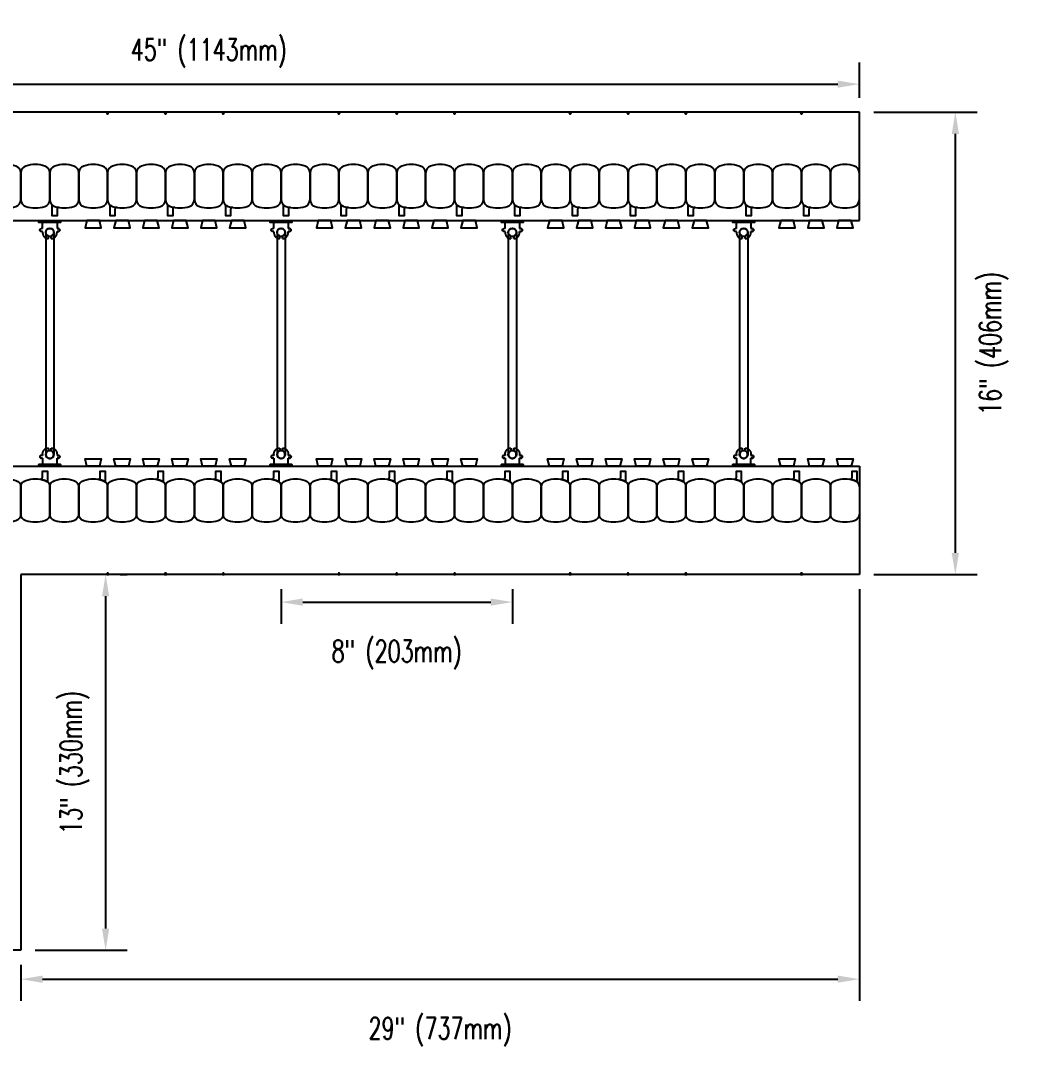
# Model space of a CAD drawing. Header units: inches. Extents: x 134.3 to 188.9, y 32.5 to 89.4.
# Drawn here: x 154.16 to 188.93, y 32.49 to 68.58 of the extents above; entities that cross this region are included whole.
import ezdxf

# ---------------------------------------------------------------- set-up
doc = ezdxf.new("R2010")
doc.units = ezdxf.units.IN
doc.header["$MEASUREMENT"] = 0
for name, color, linetype in [('line25', 2, 'Continuous'), ('LINE50', 5, 'Continuous'), ('LINE9', 9, 'Continuous'), ('TEXT', 4, 'Continuous')]:
    doc.layers.add(name, color=color, linetype=linetype)
doc.styles.add('DIM', font='romans.shx', dxfattribs={"width": 0.7})
doc.dimstyles.new('ext_8', dxfattribs={"dimscale": 8, "dimtxt": 0.09375, "dimasz": 0.09375, "dimexe": 0.09375, "dimexo": 0.0625, "dimgap": 0.0625, "dimtad": 1, "dimdec": 4, "dimzin": 3, "dimdsep": 46, "dimlunit": 4, "dimtxsty": 'DIM', "dimcen": 0.09, "dimdle": 0.09375, "dimclrt": 4, "dimadec": 0, "dimazin": 0, "dimtfac": 1, "dimtdec": 4, "dimtmove": 2, "dimatfit": 3, "dimfxl": 0, "dimfrac": 2, "dimtolj": 1, "dimtzin": 0, "dimarcsym": 0})

# ---------------------------------------------------------------- blocks, each defined once
blk = doc.blocks.new('*D12')
at = {"layer": 'Defpoints', "color": 0}
for p in [(183.162, 66.393), (138.162, 65.424), (183.162, 65.424)]:
    blk.add_point(p, dxfattribs=at)
at = {"layer": 'TEXT', "color": 0, "lineweight": -2}
for p, q in [((138.162, 65.924), (138.162, 67.143)), ((183.162, 65.924), (183.162, 67.143)), ((138.912, 66.393), (182.412, 66.393))]:
    blk.add_line(p, q, dxfattribs=at)
at = {"layer": 'TEXT', "color": 0}
for points in [[(138.912, 66.518), (138.912, 66.268), (138.162, 66.393)], [(182.412, 66.518), (182.412, 66.268), (183.162, 66.393)]]:
    blk.add_solid(points, dxfattribs=at)
at = {"layer": 'TEXT', "color": 4, "insert": (160.662, 67.465), "char_height": 0.75, "attachment_point": 5, "style": 'DIM'}
blk.add_mtext('\\A1;45" (1143mm)', dxfattribs=at)
blk = doc.blocks.new('*D13')
at = {"layer": 'Defpoints', "color": 0}
for p in [(163.162, 49.424), (171.162, 49.424), (171.162, 48.472)]:
    blk.add_point(p, dxfattribs=at)
at = {"layer": 'TEXT', "color": 0, "lineweight": -2}
for p, q in [((163.162, 48.924), (163.162, 47.722)), ((171.162, 48.924), (171.162, 47.722)), ((163.912, 48.472), (170.412, 48.472))]:
    blk.add_line(p, q, dxfattribs=at)
at = {"layer": 'TEXT', "color": 0}
for points in [[(163.912, 48.597), (163.912, 48.347), (163.162, 48.472)], [(170.412, 48.597), (170.412, 48.347), (171.162, 48.472)]]:
    blk.add_solid(points, dxfattribs=at)
at = {"layer": 'TEXT', "color": 4, "insert": (167.162, 46.65), "char_height": 0.75, "attachment_point": 5, "style": 'DIM'}
blk.add_mtext('\\A1;8" (203mm)', dxfattribs=at)
blk = doc.blocks.new('*D16')
at = {"layer": 'Defpoints', "color": 0}
for p in [(183.162, 65.424), (186.482, 65.424), (183.162, 49.424)]:
    blk.add_point(p, dxfattribs=at)
at = {"layer": 'TEXT', "color": 0, "lineweight": -2}
for p, q in [((183.662, 65.424), (187.232, 65.424)), ((186.482, 50.174), (186.482, 64.674)), ((183.662, 49.424), (187.232, 49.424))]:
    blk.add_line(p, q, dxfattribs=at)
at = {"layer": 'TEXT', "color": 0}
for points in [[(186.357, 64.674), (186.607, 64.674), (186.482, 65.424)], [(186.357, 50.174), (186.607, 50.174), (186.482, 49.424)]]:
    blk.add_solid(points, dxfattribs=at)
at = {"layer": 'TEXT', "color": 4, "insert": (187.812, 57.424), "char_height": 0.75, "attachment_point": 5, "rotation": 90, "style": 'DIM'}
blk.add_mtext('\\A1;16" (406mm)', dxfattribs=at)
blk = doc.blocks.new('Connector')
blk.add_point((0.271, 0))
at = {"layer": 'LINE9'}
for p, q in [((0, 0.375), (0, -0.375)), ((0.062, -0.375), (0.062, 0.375)), ((0.281, 0.25), (0.062, 0.25))]:
    blk.add_line(p, q, dxfattribs=at)
for points, weights in [([(0.007, 0.375), (0.004, 0.375), (0, 0.375)], [1, 0.972587069138, 0.950305488115]), ([(0.327, 0.343), (0.308, 0.343), (0.281, 0.317), (0.281, 0.297)], [1, 0.85355339, 0.85355339, 1]), ([(0.328, 0.343), (0.327, 0.343), (0.327, 0.343)], [1, 0.70710678, 1]), ([(0.375, 0.297), (0.375, 0.317), (0.348, 0.343), (0.329, 0.343)], [1, 0.85355339, 0.85355339, 1]), ([(0.406, 0.25), (0.546, 0.25), (0.619, 0.131)], [0.958404415409, 0.794674173519, 0.864651571113]), ([(0.619, 0.052), (0.612, 0.049), (0.604, 0.049)], [0.83615024178, 0.892081430621, 1]), ([(0.281, -0.297), (0.281, -0.317), (0.308, -0.343), (0.327, -0.343)], [1, 0.85355339, 0.85355339, 1]), ([(0.327, -0.343), (0.281, -0.343), (0.281, -0.297)], [1, 0.70710678, 1]), ([(0.329, -0.343), (0.348, -0.343), (0.375, -0.317), (0.375, -0.297)], [1, 0.85355339, 0.85355339, 1]), ([(0.375, -0.297), (0.375, -0.343), (0.329, -0.343)], [1, 0.70710678, 1]), ([(0.619, -0.131), (0.546, -0.25), (0.406, -0.25)], [0.864651574428, 0.794674169686, 0.958404415195]), ([(0.604, -0.049), (0.612, -0.049), (0.619, -0.052)], [1, 0.89208144177, 0.836150253337]), ([(0, -0.375), (0.004, -0.375), (0.007, -0.375)], [0.950305488115, 0.972587069138, 1])]:
    blk.add_rational_spline(points, weights, degree=2, dxfattribs=at)
for points, degree in [([(0, 0.375), (0.002, 0.375), (0.005, 0.375), (0.007, 0.375)], 3), ([(0.007, 0.375), (0.021, 0.375), (0.051, 0.375), (0.062, 0.375), (0.062, 0.375)], 3), ([(0.281, 0.25), (0.281, 0.297)], 1), ([(0.327, 0.343), (0.327, 0.343), (0.328, 0.343), (0.328, 0.343)], 3), ([(0.328, 0.343), (0.329, 0.343), (0.329, 0.343), (0.329, 0.343)], 3), ([(0.375, 0.25), (0.375, 0.297)], 1), ([(0.406, 0.25), (0.375, 0.25)], 1), ([(0.406, 0.25), (0.406, 0.25)], 1), ([(0.406, 0.25), (0.406, 0.25)], 1), ([(0.406, 0.25), (0.406, 0.25)], 1), ([(0.406, 0.25), (0.406, 0.25)], 1), ([(0.406, 0.25), (0.406, 0.25)], 1), ([(0.406, 0.25), (0.406, 0.25)], 1), ([(0.406, 0.25), (0.406, 0.25)], 1), ([(0.406, 0.25), (0.406, 0.25)], 1), ([(0.406, 0.25), (0.406, 0.25)], 1), ([(0.406, 0.25), (0.406, 0.25)], 1), ([(0.406, 0.25), (0.406, 0.25)], 1), ([(0.406, 0.25), (0.406, 0.25)], 1), ([(0.406, 0.25), (0.406, 0.25)], 1), ([(0.406, 0.25), (0.406, 0.25)], 1), ([(0.406, 0.25), (0.406, 0.25)], 1), ([(0.406, 0.25), (0.406, 0.25)], 1), ([(0.406, 0.25), (0.406, 0.25)], 1), ([(0.406, 0.25), (0.406, 0.25)], 1), ([(0.406, 0.25), (0.406, 0.25)], 1), ([(0.406, 0.25), (0.406, 0.25)], 1), ([(0.406, 0.25), (0.406, 0.25)], 1), ([(0.406, 0.25), (0.406, 0.25)], 1), ([(0.406, 0.25), (0.406, 0.25)], 1), ([(0.406, 0.25), (0.406, 0.25)], 1), ([(0.604, 0.049), (0.532, 0.049)], 1), ([(0.532, 0.049), (0.532, 0.049)], 1), ([(0.532, 0.049), (0.532, 0.049)], 1), ([(0.532, 0.049), (0.532, 0.049)], 1), ([(0.532, 0.049), (0.532, 0.049)], 1), ([(0.532, 0.049), (0.532, 0.049)], 1), ([(0.532, 0.049), (0.532, 0.049)], 1), ([(0.532, 0.049), (0.532, 0.049)], 1), ([(0.532, 0.049), (0.532, 0.049)], 1), ([(0.532, 0.049), (0.532, 0.049)], 1), ([(0.532, 0.049), (0.532, 0.049)], 1), ([(0.604, 0.049), (0.609, 0.049), (0.614, 0.05), (0.619, 0.052)], 3), ([(0.604, 0.049), (0.604, 0.049)], 1), ([(0.604, 0.049), (0.604, 0.049)], 1), ([(0.604, 0.049), (0.604, 0.049)], 1), ([(0.604, 0.049), (0.604, 0.049)], 1), ([(0.619, 0.131), (0.619, 0.052)], 1), ([(0.619, 0.131), (0.619, 0.131)], 1), ([(0.619, 0.131), (0.619, 0.131)], 1), ([(0.619, 0.131), (0.619, 0.131)], 1), ([(0.619, 0.131), (0.619, 0.131)], 1), ([(0.062, -0.25), (0.281, -0.25)], 1), ([(0.281, -0.297), (0.281, -0.25)], 1), ([(0.281, -0.25), (0.281, -0.297)], 1), ([(0.328, -0.343), (0.328, -0.343), (0.327, -0.343), (0.327, -0.343)], 3), ([(0.329, -0.343), (0.329, -0.343), (0.329, -0.343), (0.328, -0.343)], 3), ([(0.375, -0.25), (0.375, -0.297)], 1), ([(0.375, -0.297), (0.375, -0.25)], 1), ([(0.406, -0.25), (0.375, -0.25)], 1), ([(0.406, -0.25), (0.406, -0.25)], 1), ([(0.406, -0.25), (0.406, -0.25)], 1), ([(0.406, -0.25), (0.406, -0.25)], 1), ([(0.406, -0.25), (0.406, -0.25)], 1), ([(0.406, -0.25), (0.406, -0.25)], 1), ([(0.406, -0.25), (0.406, -0.25)], 1), ([(0.406, -0.25), (0.406, -0.25)], 1), ([(0.406, -0.25), (0.406, -0.25)], 1), ([(0.406, -0.25), (0.406, -0.25)], 1), ([(0.406, -0.25), (0.406, -0.25)], 1), ([(0.406, -0.25), (0.406, -0.25)], 1), ([(0.532, -0.049), (0.604, -0.049)], 1), ([(0.604, -0.049), (0.58, -0.049), (0.556, -0.049), (0.532, -0.049)], 3), ([(0.532, -0.049), (0.532, -0.049)], 1), ([(0.532, -0.049), (0.532, -0.049)], 1), ([(0.532, -0.049), (0.532, -0.049)], 1), ([(0.532, -0.049), (0.532, -0.049)], 1), ([(0.619, -0.052), (0.614, -0.05), (0.609, -0.049), (0.604, -0.049)], 3), ([(0.604, -0.049), (0.604, -0.049)], 1), ([(0.604, -0.049), (0.604, -0.049)], 1), ([(0.604, -0.049), (0.604, -0.049)], 1), ([(0.604, -0.049), (0.604, -0.049)], 1), ([(0.604, -0.049), (0.604, -0.049)], 1), ([(0.604, -0.049), (0.604, -0.049)], 1), ([(0.604, -0.049), (0.604, -0.049)], 1), ([(0.604, -0.049), (0.604, -0.049)], 1), ([(0.619, -0.052), (0.619, -0.131)], 1), ([(0.619, -0.131), (0.619, -0.131)], 1), ([(0.619, -0.131), (0.619, -0.131)], 1), ([(0.619, -0.131), (0.619, -0.131)], 1), ([(0.619, -0.131), (0.619, -0.131)], 1), ([(0.007, -0.375), (0.005, -0.375), (0.002, -0.375), (0, -0.375)], 3), ([(0.062, -0.375), (0.062, -0.375), (0.051, -0.375), (0.021, -0.375), (0.007, -0.375)], 3)]:
    blk.add_open_spline(points, degree=degree, dxfattribs=at)
for points, weights, knots in [([(0.062, 0.375), (0.062, 0.375), (0.046, 0.375), (0.03, 0.375), (0.007, 0.375)], [0.868718858569, 0.861102746415, 1, 0.861102734288, 0.868718859898], [0, 0, 0, 0.5, 0.5, 1, 1, 1]), ([(0.532, 0.049), (0.472, 0.203), (0.333, 0.113), (0.157, 0), (0.333, -0.113), (0.472, -0.203), (0.532, -0.049)], [0.899508922286, 0.599718215298, 1, 0.54226024, 1, 0.599718224335, 0.899508908749], [0, 0, 0, 0.318112, 0.318112, 0.681888, 0.681888, 1, 1, 1]), ([(0.007, -0.375), (0.03, -0.375), (0.046, -0.375), (0.062, -0.375), (0.062, -0.375)], [0.868718859319, 0.861102739573, 1, 0.861102742958, 0.868718858948], [0, 0, 0, 0.5, 0.5, 1, 1, 1])]:
    blk.add_rational_spline(points, weights, degree=2, knots=knots, dxfattribs=at)
blk = doc.blocks.new('WEB_CENTRE_TOP_8')
for p, q in [((-0.141, 7.688), (-0.141, 0)), ((0.141, 7.688), (0.141, 0))]:
    blk.add_line(p, q)
for centre in [(0, 7.688), (0, 0)]:
    blk.add_circle(centre, 0.141)
blk = doc.blocks.new('*D43')
at = {"layer": 'Defpoints', "color": 0}
for p in [(157.093, 49.424), (154.162, 36.424), (157.093, 36.424)]:
    blk.add_point(p, dxfattribs=at)
at = {"layer": 'TEXT', "color": 0, "lineweight": -2}
for p, q in [((157.593, 49.424), (157.843, 49.424)), ((157.093, 48.674), (157.093, 37.174)), ((154.662, 36.424), (157.843, 36.424))]:
    blk.add_line(p, q, dxfattribs=at)
at = {"layer": 'TEXT', "color": 0}
for points in [[(156.968, 48.674), (157.218, 48.674), (157.093, 49.424)], [(156.968, 37.174), (157.218, 37.174), (157.093, 36.424)]]:
    blk.add_solid(points, dxfattribs=at)
at = {"layer": 'TEXT', "color": 4, "insert": (156.022, 42.924), "char_height": 0.75, "attachment_point": 5, "rotation": 90, "style": 'DIM'}
blk.add_mtext('\\A1;13" (330mm)', dxfattribs=at)
blk = doc.blocks.new('*D44')
at = {"layer": 'Defpoints', "color": 0}
for p in [(183.162, 49.424), (154.162, 36.424), (183.162, 35.426)]:
    blk.add_point(p, dxfattribs=at)
at = {"layer": 'TEXT', "color": 0, "lineweight": -2}
for p, q in [((183.162, 48.924), (183.162, 34.676)), ((154.162, 35.924), (154.162, 34.676)), ((154.912, 35.426), (182.412, 35.426))]:
    blk.add_line(p, q, dxfattribs=at)
at = {"layer": 'TEXT', "color": 0}
for points in [[(154.912, 35.551), (154.912, 35.301), (154.162, 35.426)], [(182.412, 35.551), (182.412, 35.301), (183.162, 35.426)]]:
    blk.add_solid(points, dxfattribs=at)
at = {"layer": 'TEXT', "color": 4, "insert": (168.662, 33.605), "char_height": 0.75, "attachment_point": 5, "style": 'DIM'}
blk.add_mtext('\\A1;29" (737mm)', dxfattribs=at)

msp = doc.modelspace()

# ---------------------------------------------------------------- linework, layer by layer
at = {"layer": 'line25'}
for p, q in [((145.69326, 61.67431), (183.1621, 61.67431)), ((151.6621, 53.17431), (183.1621, 53.17431))]:
    msp.add_line(p, q, dxfattribs=at)
for points in [[(156.44326, 61.67431), (156.38093, 61.42431), (156.94326, 61.42431), (156.88093, 61.67431)], [(157.44326, 61.67431), (157.38093, 61.42431), (157.94326, 61.42431), (157.88093, 61.67431)], [(158.44326, 61.67431), (158.38093, 61.42431), (158.94326, 61.42431), (158.88093, 61.67431)], [(159.44326, 61.67431), (159.38093, 61.42431), (159.94326, 61.42431), (159.88093, 61.67431)], [(160.44326, 61.67431), (160.38093, 61.42431), (160.94326, 61.42431), (160.88093, 61.67431)], [(161.44326, 61.67431), (161.38093, 61.42431), (161.94326, 61.42431), (161.88093, 61.67431)], [(164.44326, 61.67431), (164.38093, 61.42431), (164.94326, 61.42431), (164.88093, 61.67431)], [(165.44326, 61.67431), (165.38093, 61.42431), (165.94326, 61.42431), (165.88093, 61.67431)], [(166.44326, 61.67431), (166.38093, 61.42431), (166.94326, 61.42431), (166.88093, 61.67431)], [(167.44326, 61.67431), (167.38093, 61.42431), (167.94326, 61.42431), (167.88093, 61.67431)], [(168.44326, 61.67431), (168.38093, 61.42431), (168.94326, 61.42431), (168.88093, 61.67431)], [(169.44326, 61.67431), (169.38093, 61.42431), (169.94326, 61.42431), (169.88093, 61.67431)], [(172.44326, 61.67431), (172.38093, 61.42431), (172.94326, 61.42431), (172.88093, 61.67431)], [(173.44326, 61.67431), (173.38093, 61.42431), (173.94326, 61.42431), (173.88093, 61.67431)], [(174.44326, 61.67431), (174.38093, 61.42431), (174.94326, 61.42431), (174.88093, 61.67431)], [(175.44326, 61.67431), (175.38093, 61.42431), (175.94326, 61.42431), (175.88093, 61.67431)], [(176.44326, 61.67431), (176.38093, 61.42431), (176.94326, 61.42431), (176.88093, 61.67431)], [(177.44326, 61.67431), (177.38093, 61.42431), (177.94326, 61.42431), (177.88093, 61.67431)], [(180.44326, 61.67431), (180.38093, 61.42431), (180.94326, 61.42431), (180.88093, 61.67431)], [(181.44326, 61.67431), (181.38093, 61.42431), (181.94326, 61.42431), (181.88093, 61.67431)], [(182.44326, 61.67431), (182.38093, 61.42431), (182.94326, 61.42431), (182.88093, 61.67431)], [(156.44326, 53.17431), (156.38093, 53.42431), (156.94326, 53.42431), (156.88093, 53.17431)], [(157.44326, 53.17431), (157.38093, 53.42431), (157.94326, 53.42431), (157.88093, 53.17431)], [(158.44326, 53.17431), (158.38093, 53.42431), (158.94326, 53.42431), (158.88093, 53.17431)], [(159.44326, 53.17431), (159.38093, 53.42431), (159.94326, 53.42431), (159.88093, 53.17431)], [(160.44326, 53.17431), (160.38093, 53.42431), (160.94326, 53.42431), (160.88093, 53.17431)], [(161.44326, 53.17431), (161.38093, 53.42431), (161.94326, 53.42431), (161.88093, 53.17431)], [(164.44326, 53.17431), (164.38093, 53.42431), (164.94326, 53.42431), (164.88093, 53.17431)], [(165.44326, 53.17431), (165.38093, 53.42431), (165.94326, 53.42431), (165.88093, 53.17431)], [(166.44326, 53.17431), (166.38093, 53.42431), (166.94326, 53.42431), (166.88093, 53.17431)], [(167.44326, 53.17431), (167.38093, 53.42431), (167.94326, 53.42431), (167.88093, 53.17431)], [(168.44326, 53.17431), (168.38093, 53.42431), (168.94326, 53.42431), (168.88093, 53.17431)], [(169.44326, 53.17431), (169.38093, 53.42431), (169.94326, 53.42431), (169.88093, 53.17431)], [(172.44326, 53.17431), (172.38093, 53.42431), (172.94326, 53.42431), (172.88093, 53.17431)], [(173.44326, 53.17431), (173.38093, 53.42431), (173.94326, 53.42431), (173.88093, 53.17431)], [(174.44326, 53.17431), (174.38093, 53.42431), (174.94326, 53.42431), (174.88093, 53.17431)], [(175.44326, 53.17431), (175.38093, 53.42431), (175.94326, 53.42431), (175.88093, 53.17431)], [(176.44326, 53.17431), (176.38093, 53.42431), (176.94326, 53.42431), (176.88093, 53.17431)], [(177.44326, 53.17431), (177.38093, 53.42431), (177.94326, 53.42431), (177.88093, 53.17431)], [(180.44326, 53.17431), (180.38093, 53.42431), (180.94326, 53.42431), (180.88093, 53.17431)], [(181.44326, 53.17431), (181.38093, 53.42431), (181.94326, 53.42431), (181.88093, 53.17431)], [(182.44326, 53.17431), (182.38093, 53.42431), (182.94326, 53.42431), (182.88093, 53.17431)]]:
    msp.add_lwpolyline(points, close=True, dxfattribs=at)
at = {"layer": 'LINE50'}
for p, q in [((183.1621, 65.42431), (138.1621, 65.42431)), ((183.1621, 61.67431), (183.1621, 65.42431)), ((183.1621, 53.17431), (183.1621, 49.42431)), ((183.1621, 49.42431), (154.1621, 49.42431)), ((154.1621, 49.42431), (154.1621, 36.42431)), ((154.1621, 36.42431), (150.4121, 36.42431))]:
    msp.add_line(p, q, dxfattribs=at)
at = {"layer": 'LINE9'}
for points in [[(157.19335, 65.42431), (157.1621, 65.35982), (157.13085, 65.42431)], [(159.19335, 65.42431), (159.1621, 65.35982), (159.13085, 65.42431)], [(161.19335, 65.42431), (161.1621, 65.35982), (161.13085, 65.42431)], [(165.19335, 65.42431), (165.1621, 65.35982), (165.13085, 65.42431)], [(167.19335, 65.42431), (167.1621, 65.35982), (167.13085, 65.42431)], [(169.19335, 65.42431), (169.1621, 65.35982), (169.13085, 65.42431)], [(173.19335, 65.42431), (173.1621, 65.35982), (173.13085, 65.42431)], [(175.19335, 65.42431), (175.1621, 65.35982), (175.13085, 65.42431)], [(177.19335, 65.42431), (177.1621, 65.35982), (177.13085, 65.42431)], [(181.19335, 65.42431), (181.1621, 65.35982), (181.13085, 65.42431)], [(157.19335, 49.42431), (157.1621, 49.48879), (157.13085, 49.42431)], [(159.19335, 49.42431), (159.1621, 49.48879), (159.13085, 49.42431)], [(161.19335, 49.42431), (161.1621, 49.48879), (161.13085, 49.42431)], [(165.19335, 49.42431), (165.1621, 49.48879), (165.13085, 49.42431)], [(167.19335, 49.42431), (167.1621, 49.48879), (167.13085, 49.42431)], [(169.19335, 49.42431), (169.1621, 49.48879), (169.13085, 49.42431)], [(173.19335, 49.42431), (173.1621, 49.48879), (173.13085, 49.42431)], [(175.19335, 49.42431), (175.1621, 49.48879), (175.13085, 49.42431)], [(177.19335, 49.42431), (177.1621, 49.48879), (177.13085, 49.42431)], [(181.19335, 49.42431), (181.1621, 49.48879), (181.13085, 49.42431)]]:
    msp.add_lwpolyline(points, close=True, dxfattribs=at)
for points in [[(153.33517, 62.16335, 0.15767078), (153.98902, 62.16335, 0.32530463), (154.1621, 62.40122), (154.1621, 63.32239, 0.32530463), (153.98902, 63.56026, 0.15767078), (153.33517, 63.56026, 0.32530463), (153.1621, 63.32239), (153.1621, 62.40122, 0.32530463)], [(154.33517, 62.16335, 0.15767078), (154.98902, 62.16335, 0.32530463), (155.1621, 62.40122), (155.1621, 63.32239, 0.32530463), (154.98902, 63.56026, 0.15767078), (154.33517, 63.56026, 0.32530463), (154.1621, 63.32239), (154.1621, 62.40122, 0.32530463)], [(155.33517, 62.16335, 0.15767078), (155.98902, 62.16335, 0.32530463), (156.1621, 62.40122), (156.1621, 63.32239, 0.32530463), (155.98902, 63.56026, 0.15767078), (155.33517, 63.56026, 0.32530463), (155.1621, 63.32239), (155.1621, 62.40122, 0.32530463)], [(156.33517, 62.16335, 0.15767078), (156.98902, 62.16335, 0.32530463), (157.1621, 62.40122), (157.1621, 63.32239, 0.32530463), (156.98902, 63.56026, 0.15767078), (156.33517, 63.56026, 0.32530463), (156.1621, 63.32239), (156.1621, 62.40122, 0.32530463)], [(157.33517, 62.16335, 0.15767078), (157.98902, 62.16335, 0.32530463), (158.1621, 62.40122), (158.1621, 63.32239, 0.32530463), (157.98902, 63.56026, 0.15767078), (157.33517, 63.56026, 0.32530463), (157.1621, 63.32239), (157.1621, 62.40122, 0.32530463)], [(158.33517, 62.16335, 0.15767078), (158.98902, 62.16335, 0.32530463), (159.1621, 62.40122), (159.1621, 63.32239, 0.32530463), (158.98902, 63.56026, 0.15767078), (158.33517, 63.56026, 0.32530463), (158.1621, 63.32239), (158.1621, 62.40122, 0.32530463)], [(159.33517, 62.16335, 0.15767078), (159.98902, 62.16335, 0.32530463), (160.1621, 62.40122), (160.1621, 63.32239, 0.32530463), (159.98902, 63.56026, 0.15767078), (159.33517, 63.56026, 0.32530463), (159.1621, 63.32239), (159.1621, 62.40122, 0.32530463)], [(160.33517, 62.16335, 0.15767078), (160.98902, 62.16335, 0.32530463), (161.1621, 62.40122), (161.1621, 63.32239, 0.32530463), (160.98902, 63.56026, 0.15767078), (160.33517, 63.56026, 0.32530463), (160.1621, 63.32239), (160.1621, 62.40122, 0.32530463)], [(161.33517, 62.16335, 0.15767078), (161.98902, 62.16335, 0.32530463), (162.1621, 62.40122), (162.1621, 63.32239, 0.32530463), (161.98902, 63.56026, 0.15767078), (161.33517, 63.56026, 0.32530463), (161.1621, 63.32239), (161.1621, 62.40122, 0.32530463)], [(162.33517, 62.16335, 0.15767078), (162.98902, 62.16335, 0.32530463), (163.1621, 62.40122), (163.1621, 63.32239, 0.32530463), (162.98902, 63.56026, 0.15767078), (162.33517, 63.56026, 0.32530463), (162.1621, 63.32239), (162.1621, 62.40122, 0.32530463)], [(163.33517, 62.16335, 0.15767078), (163.98902, 62.16335, 0.32530463), (164.1621, 62.40122), (164.1621, 63.32239, 0.32530463), (163.98902, 63.56026, 0.15767078), (163.33517, 63.56026, 0.32530463), (163.1621, 63.32239), (163.1621, 62.40122, 0.32530463)], [(164.33517, 62.16335, 0.15767078), (164.98902, 62.16335, 0.32530463), (165.1621, 62.40122), (165.1621, 63.32239, 0.32530463), (164.98902, 63.56026, 0.15767078), (164.33517, 63.56026, 0.32530463), (164.1621, 63.32239), (164.1621, 62.40122, 0.32530463)], [(165.33517, 62.16335, 0.15767078), (165.98902, 62.16335, 0.32530463), (166.1621, 62.40122), (166.1621, 63.32239, 0.32530463), (165.98902, 63.56026, 0.15767078), (165.33517, 63.56026, 0.32530463), (165.1621, 63.32239), (165.1621, 62.40122, 0.32530463)], [(166.33517, 62.16335, 0.15767078), (166.98902, 62.16335, 0.32530463), (167.1621, 62.40122), (167.1621, 63.32239, 0.32530463), (166.98902, 63.56026, 0.15767078), (166.33517, 63.56026, 0.32530463), (166.1621, 63.32239), (166.1621, 62.40122, 0.32530463)], [(167.33517, 62.16335, 0.15767078), (167.98902, 62.16335, 0.32530463), (168.1621, 62.40122), (168.1621, 63.32239, 0.32530463), (167.98902, 63.56026, 0.15767078), (167.33517, 63.56026, 0.32530463), (167.1621, 63.32239), (167.1621, 62.40122, 0.32530463)], [(168.33517, 62.16335, 0.15767078), (168.98902, 62.16335, 0.32530463), (169.1621, 62.40122), (169.1621, 63.32239, 0.32530463), (168.98902, 63.56026, 0.15767078), (168.33517, 63.56026, 0.32530463), (168.1621, 63.32239), (168.1621, 62.40122, 0.32530463)], [(169.33517, 62.16335, 0.15767078), (169.98902, 62.16335, 0.32530463), (170.1621, 62.40122), (170.1621, 63.32239, 0.32530463), (169.98902, 63.56026, 0.15767078), (169.33517, 63.56026, 0.32530463), (169.1621, 63.32239), (169.1621, 62.40122, 0.32530463)], [(170.33517, 62.16335, 0.15767078), (170.98902, 62.16335, 0.32530463), (171.1621, 62.40122), (171.1621, 63.32239, 0.32530463), (170.98902, 63.56026, 0.15767078), (170.33517, 63.56026, 0.32530463), (170.1621, 63.32239), (170.1621, 62.40122, 0.32530463)], [(171.33517, 62.16335, 0.15767078), (171.98902, 62.16335, 0.32530463), (172.1621, 62.40122), (172.1621, 63.32239, 0.32530463), (171.98902, 63.56026, 0.15767078), (171.33517, 63.56026, 0.32530463), (171.1621, 63.32239), (171.1621, 62.40122, 0.32530463)], [(172.33517, 62.16335, 0.15767078), (172.98902, 62.16335, 0.32530463), (173.1621, 62.40122), (173.1621, 63.32239, 0.32530463), (172.98902, 63.56026, 0.15767078), (172.33517, 63.56026, 0.32530463), (172.1621, 63.32239), (172.1621, 62.40122, 0.32530463)], [(173.33517, 62.16335, 0.15767078), (173.98902, 62.16335, 0.32530463), (174.1621, 62.40122), (174.1621, 63.32239, 0.32530463), (173.98902, 63.56026, 0.15767078), (173.33517, 63.56026, 0.32530463), (173.1621, 63.32239), (173.1621, 62.40122, 0.32530463)], [(174.33517, 62.16335, 0.15767078), (174.98902, 62.16335, 0.32530463), (175.1621, 62.40122), (175.1621, 63.32239, 0.32530463), (174.98902, 63.56026, 0.15767078), (174.33517, 63.56026, 0.32530463), (174.1621, 63.32239), (174.1621, 62.40122, 0.32530463)], [(175.33517, 62.16335, 0.15767078), (175.98902, 62.16335, 0.32530463), (176.1621, 62.40122), (176.1621, 63.32239, 0.32530463), (175.98902, 63.56026, 0.15767078), (175.33517, 63.56026, 0.32530463), (175.1621, 63.32239), (175.1621, 62.40122, 0.32530463)], [(176.33517, 62.16335, 0.15767078), (176.98902, 62.16335, 0.32530463), (177.1621, 62.40122), (177.1621, 63.32239, 0.32530463), (176.98902, 63.56026, 0.15767078), (176.33517, 63.56026, 0.32530463), (176.1621, 63.32239), (176.1621, 62.40122, 0.32530463)], [(177.33517, 62.16335, 0.15767078), (177.98902, 62.16335, 0.32530463), (178.1621, 62.40122), (178.1621, 63.32239, 0.32530463), (177.98902, 63.56026, 0.15767078), (177.33517, 63.56026, 0.32530463), (177.1621, 63.32239), (177.1621, 62.40122, 0.32530463)], [(178.33517, 62.16335, 0.15767078), (178.98902, 62.16335, 0.32530463), (179.1621, 62.40122), (179.1621, 63.32239, 0.32530463), (178.98902, 63.56026, 0.15767078), (178.33517, 63.56026, 0.32530463), (178.1621, 63.32239), (178.1621, 62.40122, 0.32530463)], [(179.33517, 62.16335, 0.15767078), (179.98902, 62.16335, 0.32530463), (180.1621, 62.40122), (180.1621, 63.32239, 0.32530463), (179.98902, 63.56026, 0.15767078), (179.33517, 63.56026, 0.32530463), (179.1621, 63.32239), (179.1621, 62.40122, 0.32530463)], [(180.33517, 62.16335, 0.15767078), (180.98902, 62.16335, 0.32530463), (181.1621, 62.40122), (181.1621, 63.32239, 0.32530463), (180.98902, 63.56026, 0.15767078), (180.33517, 63.56026, 0.32530463), (180.1621, 63.32239), (180.1621, 62.40122, 0.32530463)], [(181.33517, 62.16335, 0.15767078), (181.98902, 62.16335, 0.32530463), (182.1621, 62.40122), (182.1621, 63.32239, 0.32530463), (181.98902, 63.56026, 0.15767078), (181.33517, 63.56026, 0.32530463), (181.1621, 63.32239), (181.1621, 62.40122, 0.32530463)], [(182.33517, 62.16335, 0.15767078), (182.98902, 62.16335, 0.32530463), (183.1621, 62.40122), (183.1621, 63.32239, 0.32530463), (182.98902, 63.56026, 0.15767078), (182.33517, 63.56026, 0.32530463), (182.1621, 63.32239), (182.1621, 62.40122, 0.32530463)], [(155.33517, 62.16335, 0.0372667), (155.48887, 62.12602, 0.46303561), (155.41618, 62.06436), (155.41618, 61.84276), (155.24535, 61.84276), (155.24535, 62.18885, 0.18900236), (155.2287, 62.23133, 0.12840736)], [(157.33517, 62.16335, 0.0372667), (157.48887, 62.12602, 0.46303561), (157.41618, 62.06436), (157.41618, 61.84276), (157.24535, 61.84276), (157.24535, 62.18885, 0.18900236), (157.2287, 62.23133, 0.12840736)], [(159.33517, 62.16335, 0.0372667), (159.48887, 62.12602, 0.46303561), (159.41618, 62.06436), (159.41618, 61.84276), (159.24535, 61.84276), (159.24535, 62.18885, 0.18900236), (159.2287, 62.23133, 0.12840736)], [(161.33517, 62.16335, 0.0372667), (161.48887, 62.12602, 0.46303561), (161.41618, 62.06436), (161.41618, 61.84276), (161.24535, 61.84276), (161.24535, 62.18885, 0.18900236), (161.2287, 62.23133, 0.12840736)], [(163.33517, 62.16335, 0.0372667), (163.48887, 62.12602, 0.46303561), (163.41618, 62.06436), (163.41618, 61.84276), (163.24535, 61.84276), (163.24535, 62.18885, 0.18900236), (163.2287, 62.23133, 0.12840736)], [(165.33517, 62.16335, 0.0372667), (165.48887, 62.12602, 0.46303561), (165.41618, 62.06436), (165.41618, 61.84276), (165.24535, 61.84276), (165.24535, 62.18885, 0.18900236), (165.2287, 62.23133, 0.12840736)], [(167.33517, 62.16335, 0.0372667), (167.48887, 62.12602, 0.46303561), (167.41618, 62.06436), (167.41618, 61.84276), (167.24535, 61.84276), (167.24535, 62.18885, 0.18900236), (167.2287, 62.23133, 0.12840736)], [(169.33517, 62.16335, 0.0372667), (169.48887, 62.12602, 0.46303561), (169.41618, 62.06436), (169.41618, 61.84276), (169.24535, 61.84276), (169.24535, 62.18885, 0.18900236), (169.2287, 62.23133, 0.12840736)], [(171.33517, 62.16335, 0.0372667), (171.48887, 62.12602, 0.46303561), (171.41618, 62.06436), (171.41618, 61.84276), (171.24535, 61.84276), (171.24535, 62.18885, 0.18900236), (171.2287, 62.23133, 0.12840736)], [(173.33517, 62.16335, 0.0372667), (173.48887, 62.12602, 0.46303561), (173.41618, 62.06436), (173.41618, 61.84276), (173.24535, 61.84276), (173.24535, 62.18885, 0.18900236), (173.2287, 62.23133, 0.12840736)], [(175.33517, 62.16335, 0.0372667), (175.48887, 62.12602, 0.46303561), (175.41618, 62.06436), (175.41618, 61.84276), (175.24535, 61.84276), (175.24535, 62.18885, 0.18900236), (175.2287, 62.23133, 0.12840736)], [(177.33517, 62.16335, 0.0372667), (177.48887, 62.12602, 0.46303561), (177.41618, 62.06436), (177.41618, 61.84276), (177.24535, 61.84276), (177.24535, 62.18885, 0.18900236), (177.2287, 62.23133, 0.12840736)], [(179.33517, 62.16335, 0.0372667), (179.48887, 62.12602, 0.46303561), (179.41618, 62.06436), (179.41618, 61.84276), (179.24535, 61.84276), (179.24535, 62.18885, 0.18900236), (179.2287, 62.23133, 0.12840736)], [(181.33517, 62.16335, 0.0372667), (181.48887, 62.12602, 0.46303561), (181.41618, 62.06436), (181.41618, 61.84276), (181.24535, 61.84276), (181.24535, 62.18885, 0.18900236), (181.2287, 62.23133, 0.12840736)], [(153.33517, 52.68526, -0.15767078), (153.98902, 52.68526, -0.32530463), (154.1621, 52.44739), (154.1621, 51.52622, -0.32530463), (153.98902, 51.28835, -0.15767078), (153.33517, 51.28835, -0.32530463), (153.1621, 51.52622), (153.1621, 52.44739, -0.32530463)], [(154.33517, 52.68526, -0.15767078), (154.98902, 52.68526, -0.32530463), (155.1621, 52.44739), (155.1621, 51.52622, -0.32530463), (154.98902, 51.28835, -0.15767078), (154.33517, 51.28835, -0.32530463), (154.1621, 51.52622), (154.1621, 52.44739, -0.32530463)], [(154.98902, 52.68526, 0.0372667), (154.83533, 52.72259, 0.46303561), (154.90801, 52.78425), (154.90801, 53.00585), (155.07885, 53.00585), (155.07885, 52.65976, 0.18900236), (155.0955, 52.61728, 0.12840736)], [(154.98902, 52.68526, 0.0372667), (154.83533, 52.72259, 0.46303561), (154.90801, 52.78425), (154.90801, 53.00585), (155.07885, 53.00585), (155.07885, 52.65976, 0.18900236), (155.0955, 52.61728, 0.12840736)], [(155.33517, 52.68526, -0.15767078), (155.98902, 52.68526, -0.32530463), (156.1621, 52.44739), (156.1621, 51.52622, -0.32530463), (155.98902, 51.28835, -0.15767078), (155.33517, 51.28835, -0.32530463), (155.1621, 51.52622), (155.1621, 52.44739, -0.32530463)], [(156.33517, 52.68526, -0.15767078), (156.98902, 52.68526, -0.32530463), (157.1621, 52.44739), (157.1621, 51.52622, -0.32530463), (156.98902, 51.28835, -0.15767078), (156.33517, 51.28835, -0.32530463), (156.1621, 51.52622), (156.1621, 52.44739, -0.32530463)], [(156.98902, 52.68526, 0.0372667), (156.83533, 52.72259, 0.46303561), (156.90801, 52.78425), (156.90801, 53.00585), (157.07885, 53.00585), (157.07885, 52.65976, 0.18900236), (157.0955, 52.61728, 0.12840736)], [(157.33517, 52.68526, -0.15767078), (157.98902, 52.68526, -0.32530463), (158.1621, 52.44739), (158.1621, 51.52622, -0.32530463), (157.98902, 51.28835, -0.15767078), (157.33517, 51.28835, -0.32530463), (157.1621, 51.52622), (157.1621, 52.44739, -0.32530463)], [(158.33517, 52.68526, -0.15767078), (158.98902, 52.68526, -0.32530463), (159.1621, 52.44739), (159.1621, 51.52622, -0.32530463), (158.98902, 51.28835, -0.15767078), (158.33517, 51.28835, -0.32530463), (158.1621, 51.52622), (158.1621, 52.44739, -0.32530463)], [(158.98902, 52.68526, 0.0372667), (158.83533, 52.72259, 0.46303561), (158.90801, 52.78425), (158.90801, 53.00585), (159.07885, 53.00585), (159.07885, 52.65976, 0.18900236), (159.0955, 52.61728, 0.12840736)], [(159.33517, 52.68526, -0.15767078), (159.98902, 52.68526, -0.32530463), (160.1621, 52.44739), (160.1621, 51.52622, -0.32530463), (159.98902, 51.28835, -0.15767078), (159.33517, 51.28835, -0.32530463), (159.1621, 51.52622), (159.1621, 52.44739, -0.32530463)], [(160.33517, 52.68526, -0.15767078), (160.98902, 52.68526, -0.32530463), (161.1621, 52.44739), (161.1621, 51.52622, -0.32530463), (160.98902, 51.28835, -0.15767078), (160.33517, 51.28835, -0.32530463), (160.1621, 51.52622), (160.1621, 52.44739, -0.32530463)], [(160.98902, 52.68526, 0.0372667), (160.83533, 52.72259, 0.46303561), (160.90801, 52.78425), (160.90801, 53.00585), (161.07885, 53.00585), (161.07885, 52.65976, 0.18900236), (161.0955, 52.61728, 0.12840736)], [(161.33517, 52.68526, -0.15767078), (161.98902, 52.68526, -0.32530463), (162.1621, 52.44739), (162.1621, 51.52622, -0.32530463), (161.98902, 51.28835, -0.15767078), (161.33517, 51.28835, -0.32530463), (161.1621, 51.52622), (161.1621, 52.44739, -0.32530463)], [(162.33517, 52.68526, -0.15767078), (162.98902, 52.68526, -0.32530463), (163.1621, 52.44739), (163.1621, 51.52622, -0.32530463), (162.98902, 51.28835, -0.15767078), (162.33517, 51.28835, -0.32530463), (162.1621, 51.52622), (162.1621, 52.44739, -0.32530463)], [(162.98902, 52.68526, 0.0372667), (162.83533, 52.72259, 0.46303561), (162.90801, 52.78425), (162.90801, 53.00585), (163.07885, 53.00585), (163.07885, 52.65976, 0.18900236), (163.0955, 52.61728, 0.12840736)], [(163.33517, 52.68526, -0.15767078), (163.98902, 52.68526, -0.32530463), (164.1621, 52.44739), (164.1621, 51.52622, -0.32530463), (163.98902, 51.28835, -0.15767078), (163.33517, 51.28835, -0.32530463), (163.1621, 51.52622), (163.1621, 52.44739, -0.32530463)], [(164.33517, 52.68526, -0.15767078), (164.98902, 52.68526, -0.32530463), (165.1621, 52.44739), (165.1621, 51.52622, -0.32530463), (164.98902, 51.28835, -0.15767078), (164.33517, 51.28835, -0.32530463), (164.1621, 51.52622), (164.1621, 52.44739, -0.32530463)], [(164.98902, 52.68526, 0.0372667), (164.83533, 52.72259, 0.46303561), (164.90801, 52.78425), (164.90801, 53.00585), (165.07885, 53.00585), (165.07885, 52.65976, 0.18900236), (165.0955, 52.61728, 0.12840736)], [(165.33517, 52.68526, -0.15767078), (165.98902, 52.68526, -0.32530463), (166.1621, 52.44739), (166.1621, 51.52622, -0.32530463), (165.98902, 51.28835, -0.15767078), (165.33517, 51.28835, -0.32530463), (165.1621, 51.52622), (165.1621, 52.44739, -0.32530463)], [(166.33517, 52.68526, -0.15767078), (166.98902, 52.68526, -0.32530463), (167.1621, 52.44739), (167.1621, 51.52622, -0.32530463), (166.98902, 51.28835, -0.15767078), (166.33517, 51.28835, -0.32530463), (166.1621, 51.52622), (166.1621, 52.44739, -0.32530463)], [(166.98902, 52.68526, 0.0372667), (166.83533, 52.72259, 0.46303561), (166.90801, 52.78425), (166.90801, 53.00585), (167.07885, 53.00585), (167.07885, 52.65976, 0.18900236), (167.0955, 52.61728, 0.12840736)], [(167.33517, 52.68526, -0.15767078), (167.98902, 52.68526, -0.32530463), (168.1621, 52.44739), (168.1621, 51.52622, -0.32530463), (167.98902, 51.28835, -0.15767078), (167.33517, 51.28835, -0.32530463), (167.1621, 51.52622), (167.1621, 52.44739, -0.32530463)], [(168.33517, 52.68526, -0.15767078), (168.98902, 52.68526, -0.32530463), (169.1621, 52.44739), (169.1621, 51.52622, -0.32530463), (168.98902, 51.28835, -0.15767078), (168.33517, 51.28835, -0.32530463), (168.1621, 51.52622), (168.1621, 52.44739, -0.32530463)], [(168.98902, 52.68526, 0.0372667), (168.83533, 52.72259, 0.46303561), (168.90801, 52.78425), (168.90801, 53.00585), (169.07885, 53.00585), (169.07885, 52.65976, 0.18900236), (169.0955, 52.61728, 0.12840736)], [(169.33517, 52.68526, -0.15767078), (169.98902, 52.68526, -0.32530463), (170.1621, 52.44739), (170.1621, 51.52622, -0.32530463), (169.98902, 51.28835, -0.15767078), (169.33517, 51.28835, -0.32530463), (169.1621, 51.52622), (169.1621, 52.44739, -0.32530463)], [(170.33517, 52.68526, -0.15767078), (170.98902, 52.68526, -0.32530463), (171.1621, 52.44739), (171.1621, 51.52622, -0.32530463), (170.98902, 51.28835, -0.15767078), (170.33517, 51.28835, -0.32530463), (170.1621, 51.52622), (170.1621, 52.44739, -0.32530463)], [(170.98902, 52.68526, 0.0372667), (170.83533, 52.72259, 0.46303561), (170.90801, 52.78425), (170.90801, 53.00585), (171.07885, 53.00585), (171.07885, 52.65976, 0.18900236), (171.0955, 52.61728, 0.12840736)], [(171.33517, 52.68526, -0.15767078), (171.98902, 52.68526, -0.32530463), (172.1621, 52.44739), (172.1621, 51.52622, -0.32530463), (171.98902, 51.28835, -0.15767078), (171.33517, 51.28835, -0.32530463), (171.1621, 51.52622), (171.1621, 52.44739, -0.32530463)], [(172.33517, 52.68526, -0.15767078), (172.98902, 52.68526, -0.32530463), (173.1621, 52.44739), (173.1621, 51.52622, -0.32530463), (172.98902, 51.28835, -0.15767078), (172.33517, 51.28835, -0.32530463), (172.1621, 51.52622), (172.1621, 52.44739, -0.32530463)], [(172.98902, 52.68526, 0.0372667), (172.83533, 52.72259, 0.46303561), (172.90801, 52.78425), (172.90801, 53.00585), (173.07885, 53.00585), (173.07885, 52.65976, 0.18900236), (173.0955, 52.61728, 0.12840736)], [(173.33517, 52.68526, -0.15767078), (173.98902, 52.68526, -0.32530463), (174.1621, 52.44739), (174.1621, 51.52622, -0.32530463), (173.98902, 51.28835, -0.15767078), (173.33517, 51.28835, -0.32530463), (173.1621, 51.52622), (173.1621, 52.44739, -0.32530463)], [(174.33517, 52.68526, -0.15767078), (174.98902, 52.68526, -0.32530463), (175.1621, 52.44739), (175.1621, 51.52622, -0.32530463), (174.98902, 51.28835, -0.15767078), (174.33517, 51.28835, -0.32530463), (174.1621, 51.52622), (174.1621, 52.44739, -0.32530463)], [(174.98902, 52.68526, 0.0372667), (174.83533, 52.72259, 0.46303561), (174.90801, 52.78425), (174.90801, 53.00585), (175.07885, 53.00585), (175.07885, 52.65976, 0.18900236), (175.0955, 52.61728, 0.12840736)], [(175.33517, 52.68526, -0.15767078), (175.98902, 52.68526, -0.32530463), (176.1621, 52.44739), (176.1621, 51.52622, -0.32530463), (175.98902, 51.28835, -0.15767078), (175.33517, 51.28835, -0.32530463), (175.1621, 51.52622), (175.1621, 52.44739, -0.32530463)], [(176.33517, 52.68526, -0.15767078), (176.98902, 52.68526, -0.32530463), (177.1621, 52.44739), (177.1621, 51.52622, -0.32530463), (176.98902, 51.28835, -0.15767078), (176.33517, 51.28835, -0.32530463), (176.1621, 51.52622), (176.1621, 52.44739, -0.32530463)], [(176.98902, 52.68526, 0.0372667), (176.83533, 52.72259, 0.46303561), (176.90801, 52.78425), (176.90801, 53.00585), (177.07885, 53.00585), (177.07885, 52.65976, 0.18900236), (177.0955, 52.61728, 0.12840736)], [(177.33517, 52.68526, -0.15767078), (177.98902, 52.68526, -0.32530463), (178.1621, 52.44739), (178.1621, 51.52622, -0.32530463), (177.98902, 51.28835, -0.15767078), (177.33517, 51.28835, -0.32530463), (177.1621, 51.52622), (177.1621, 52.44739, -0.32530463)], [(178.33517, 52.68526, -0.15767078), (178.98902, 52.68526, -0.32530463), (179.1621, 52.44739), (179.1621, 51.52622, -0.32530463), (178.98902, 51.28835, -0.15767078), (178.33517, 51.28835, -0.32530463), (178.1621, 51.52622), (178.1621, 52.44739, -0.32530463)], [(178.98902, 52.68526, 0.0372667), (178.83533, 52.72259, 0.46303561), (178.90801, 52.78425), (178.90801, 53.00585), (179.07885, 53.00585), (179.07885, 52.65976, 0.18900236), (179.0955, 52.61728, 0.12840736)], [(179.33517, 52.68526, -0.15767078), (179.98902, 52.68526, -0.32530463), (180.1621, 52.44739), (180.1621, 51.52622, -0.32530463), (179.98902, 51.28835, -0.15767078), (179.33517, 51.28835, -0.32530463), (179.1621, 51.52622), (179.1621, 52.44739, -0.32530463)], [(180.33517, 52.68526, -0.15767078), (180.98902, 52.68526, -0.32530463), (181.1621, 52.44739), (181.1621, 51.52622, -0.32530463), (180.98902, 51.28835, -0.15767078), (180.33517, 51.28835, -0.32530463), (180.1621, 51.52622), (180.1621, 52.44739, -0.32530463)], [(180.98902, 52.68526, 0.0372667), (180.83533, 52.72259, 0.46303561), (180.90801, 52.78425), (180.90801, 53.00585), (181.07885, 53.00585), (181.07885, 52.65976, 0.18900236), (181.0955, 52.61728, 0.12840736)], [(181.33517, 52.68526, -0.15767078), (181.98902, 52.68526, -0.32530463), (182.1621, 52.44739), (182.1621, 51.52622, -0.32530463), (181.98902, 51.28835, -0.15767078), (181.33517, 51.28835, -0.32530463), (181.1621, 51.52622), (181.1621, 52.44739, -0.32530463)], [(182.33517, 52.68526, -0.15767078), (182.98902, 52.68526, -0.32530463), (183.1621, 52.44739), (183.1621, 51.52622, -0.32530463), (182.98902, 51.28835, -0.15767078), (182.33517, 51.28835, -0.32530463), (182.1621, 51.52622), (182.1621, 52.44739, -0.32530463)], [(182.98902, 52.68526, 0.0372667), (182.83533, 52.72259, 0.46303561), (182.90801, 52.78425), (182.90801, 53.00585), (183.07885, 53.00585), (183.07885, 52.65976, 0.18900236), (183.0955, 52.61728, 0.12840736)]]:
    msp.add_lwpolyline(points, format="xyb", close=True, dxfattribs=at)

# ---------------------------------------------------------------- block references
for p in [(155.1621, 53.57753), (163.1621, 53.57753), (171.1621, 53.57753), (179.1621, 53.57753)]:
    msp.add_blockref('WEB_CENTRE_TOP_8', p, dxfattribs=at)
at = {"layer": 'TEXT', "xscale": -1, "rotation": 90}
for p in [(155.1621, 61.67431), (163.1621, 61.67431), (171.1621, 61.67431), (179.1621, 61.67431)]:
    msp.add_blockref('Connector', p, dxfattribs=at)
at = {"layer": 'TEXT', "rotation": 90}
for p in [(155.1621, 53.17431), (163.1621, 53.17431), (171.1621, 53.17431), (179.1621, 53.17431)]:
    msp.add_blockref('Connector', p, dxfattribs=at)

# ---------------------------------------------------------------- dimensions: what is measured, and where the dimension line sits
at = {"layer": 'TEXT'}
dim = msp.add_linear_dim(base=(183.1621, 66.39328), p1=(138.1621, 65.42431), p2=(183.1621, 65.42431), text='45" (1143mm)', dimstyle='ext_8', dxfattribs=at)
dim.commit()
dim.dimension.update_dxf_attribs({"geometry": '*D12', "text_midpoint": (160.6621, 67.46471)})
dim = msp.add_linear_dim(base=(186.48206, 65.42431), p1=(183.1621, 49.42431), p2=(183.1621, 65.42431), angle=90, text='16" (406mm)', dimstyle='ext_8', dxfattribs=at)
dim.commit()
dim.dimension.update_dxf_attribs({"geometry": '*D16', "text_midpoint": (187.81154, 57.42431), "dimtype": 160})
dim = msp.add_linear_dim(base=(157.09326, 36.42431), p1=(157.09326, 49.42431), p2=(154.1621, 36.42431), angle=90, text='13" (330mm)', dimstyle='ext_8', override={"dimarcsym": 1}, dxfattribs=at)
dim.commit()
dim.dimension.update_dxf_attribs({"geometry": '*D43', "text_midpoint": (156.02183, 42.92431)})
dim = msp.add_linear_dim(base=(183.1621, 35.42636), p1=(154.1621, 36.42431), p2=(183.1621, 49.42431), text='29" (737mm)', dimstyle='ext_8', override={"dimarcsym": 1}, dxfattribs=at)
dim.commit()
dim.dimension.update_dxf_attribs({"geometry": '*D44', "text_midpoint": (168.6621, 33.60493), "dimtype": 160})
dim = msp.add_linear_dim(base=(171.1621, 48.47168), p1=(163.1621, 49.42431), p2=(171.1621, 49.42431), text='8" (203mm)', dimstyle='ext_8', dxfattribs=at)
dim.commit()
dim.dimension.update_dxf_attribs({"geometry": '*D13', "text_midpoint": (167.1621, 46.65025), "dimtype": 160})

doc.saveas('drawing.dxf')
